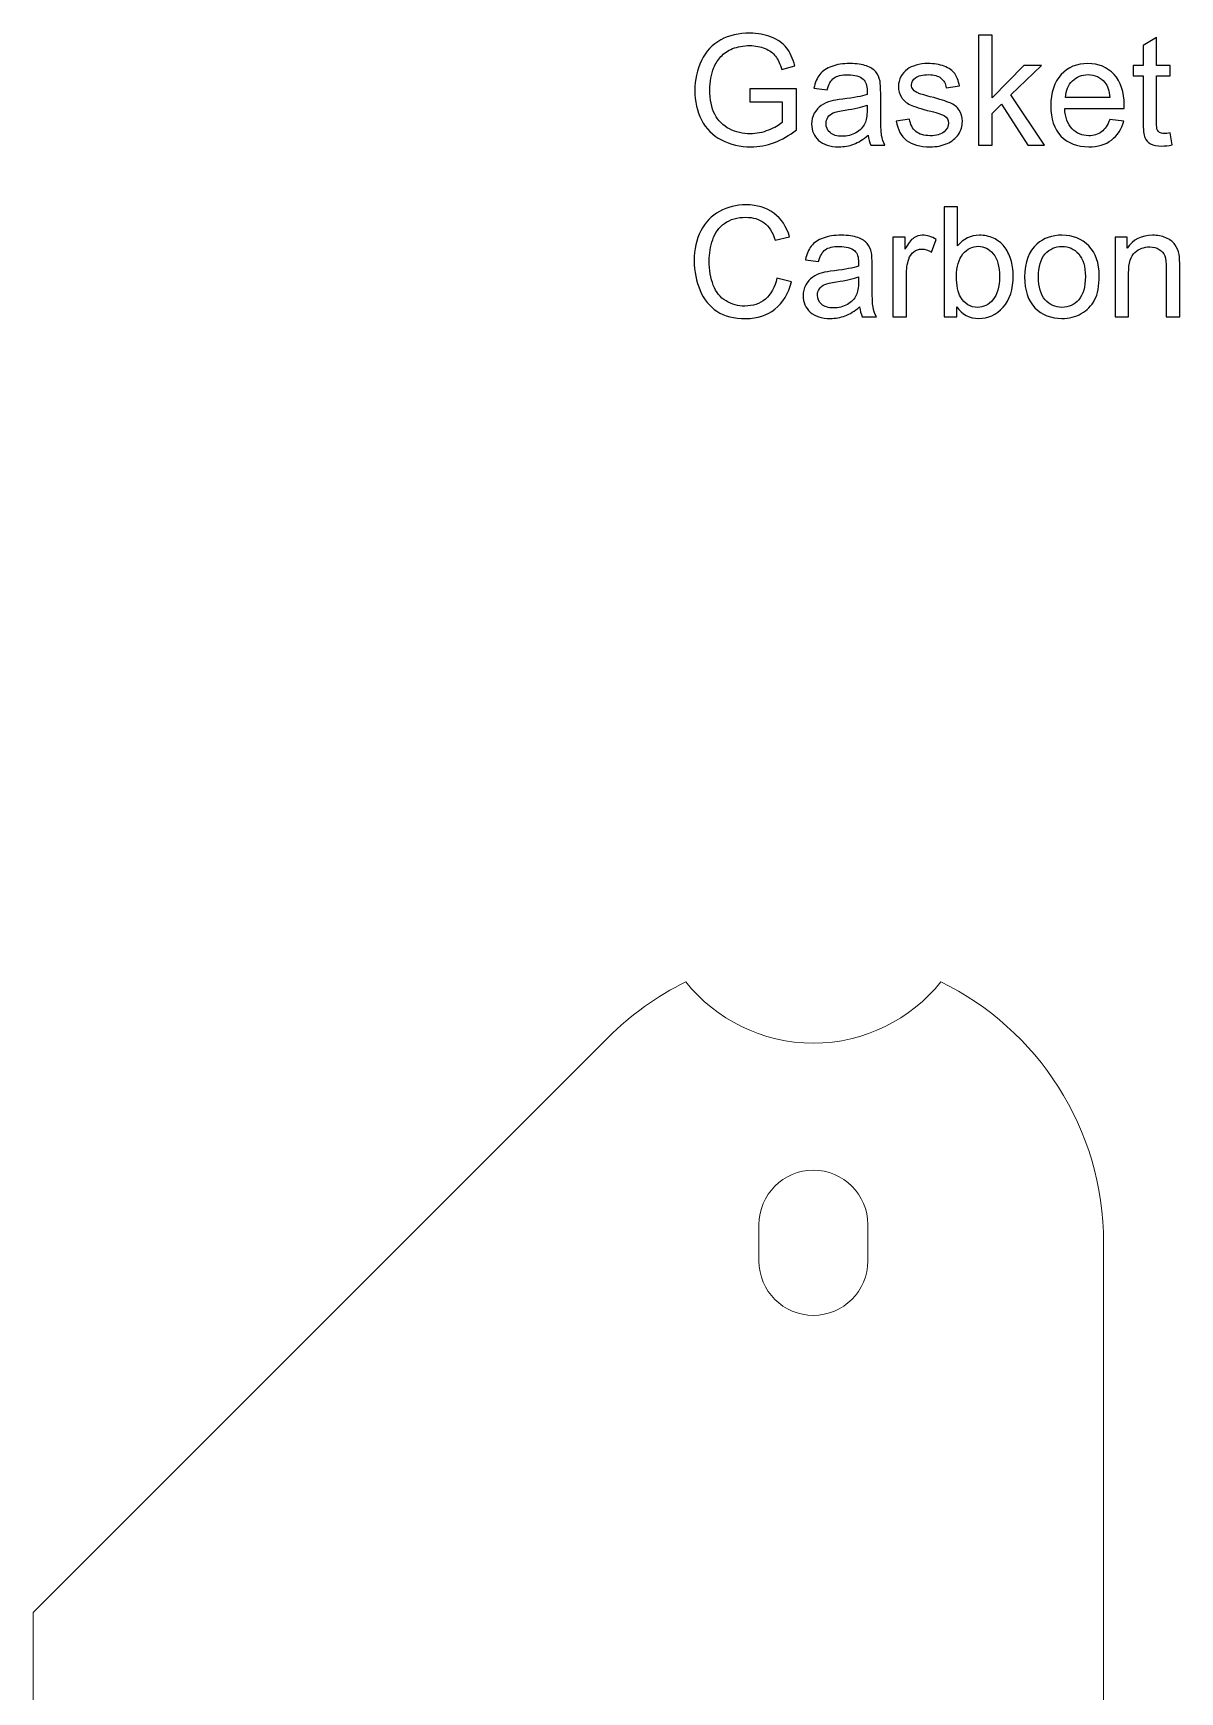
# Model space of a CAD drawing. Header units: millimetres. Extents: x -202 to 204, y -252 to 284.
# Drawn here: x -102.7 to -71.1, y 183.98 to 229.68 of the extents above; entities that cross this region are included whole.
import ezdxf

# ---------------------------------------------------------------- set-up
doc = ezdxf.new("R2010")
doc.units = ezdxf.units.MM
doc.header["$MEASUREMENT"] = 0
doc.layers.add('Layer 1', color=7, linetype='Continuous')

msp = doc.modelspace()

# ---------------------------------------------------------------- linework, layer by layer
at = {"layer": 'Layer 1', "color": 242}
for points, knots in [([(-82.9517, 227.788), (-82.9517, 227.788), (-82.9517, 228.1428), (-82.9517, 228.1428), (-82.9517, 228.1428), (-82.9517, 228.1428), (-81.6683, 228.145), (-81.6683, 228.145), (-81.6683, 228.145), (-81.6683, 228.145), (-81.6683, 227.021), (-81.6683, 227.021), (-81.6683, 227.021), (-81.8651, 226.8637), (-82.0683, 226.7459), (-82.2779, 226.6661), (-82.2779, 226.6661), (-82.4874, 226.5871), (-82.7026, 226.5476), (-82.9227, 226.5476), (-82.9227, 226.5476), (-83.2205, 226.5476), (-83.4914, 226.6111), (-83.7341, 226.7388), (-83.7341, 226.7388), (-83.9775, 226.8658), (-84.161, 227.0507), (-84.2852, 227.2912), (-84.2852, 227.2912), (-84.4093, 227.5325), (-84.4714, 227.8021), (-84.4714, 228.0998), (-84.4714, 228.0998), (-84.4714, 228.3947), (-84.4093, 228.6699), (-84.2859, 228.9253), (-84.2859, 228.9253), (-84.1631, 229.1814), (-83.9853, 229.3712), (-83.7539, 229.4954), (-83.7539, 229.4954), (-83.5225, 229.6189), (-83.2558, 229.6809), (-82.9538, 229.6809), (-82.9538, 229.6809), (-82.7351, 229.6809), (-82.5368, 229.6457), (-82.3597, 229.5744), (-82.3597, 229.5744), (-82.1826, 229.5038), (-82.0436, 229.4051), (-81.9434, 229.2781), (-81.9434, 229.2781), (-81.8426, 229.1511), (-81.7664, 228.986), (-81.7134, 228.7821), (-81.7134, 228.7821), (-81.7134, 228.7821), (-82.0754, 228.6826), (-82.0754, 228.6826), (-82.0754, 228.6826), (-82.1212, 228.8371), (-82.1777, 228.9585), (-82.2447, 229.0467), (-82.2447, 229.0467), (-82.3124, 229.1348), (-82.4091, 229.2054), (-82.5347, 229.2583), (-82.5347, 229.2583), (-82.6596, 229.3112), (-82.7993, 229.338), (-82.9517, 229.338), (-82.9517, 229.338), (-83.1351, 229.338), (-83.2939, 229.3098), (-83.4272, 229.2541), (-83.4272, 229.2541), (-83.5613, 229.1983), (-83.6685, 229.125), (-83.7511, 229.034), (-83.7511, 229.034), (-83.8329, 228.9429), (-83.8964, 228.8435), (-83.9423, 228.7341), (-83.9423, 228.7341), (-84.0192, 228.5471), (-84.058, 228.3439), (-84.058, 228.1245), (-84.058, 228.1245), (-84.058, 227.8543), (-84.0114, 227.6285), (-83.9183, 227.4465), (-83.9183, 227.4465), (-83.8251, 227.2644), (-83.6897, 227.1297), (-83.5119, 227.0415), (-83.5119, 227.0415), (-83.3341, 226.9533), (-83.1457, 226.9088), (-82.946, 226.9088), (-82.946, 226.9088), (-82.7718, 226.9088), (-82.6024, 226.9427), (-82.4373, 227.0097), (-82.4373, 227.0097), (-82.2715, 227.0761), (-82.1466, 227.1473), (-82.0613, 227.2235), (-82.0613, 227.2235), (-82.0613, 227.2235), (-82.0613, 227.788), (-82.0613, 227.788), (-82.0613, 227.788), (-82.0613, 227.788), (-82.9517, 227.788), (-82.9517, 227.788)], [0, 0, 0, 0, 0.0333333, 0.0333333, 0.0333333, 0.0333333, 0.0666667, 0.0666667, 0.0666667, 0.0666667, 0.1, 0.1, 0.1, 0.1, 0.1333333, 0.1333333, 0.1333333, 0.1333333, 0.1666667, 0.1666667, 0.1666667, 0.1666667, 0.2, 0.2, 0.2, 0.2, 0.2333333, 0.2333333, 0.2333333, 0.2333333, 0.2666667, 0.2666667, 0.2666667, 0.2666667, 0.3, 0.3, 0.3, 0.3, 0.3333333, 0.3333333, 0.3333333, 0.3333333, 0.3666667, 0.3666667, 0.3666667, 0.3666667, 0.4, 0.4, 0.4, 0.4, 0.4333333, 0.4333333, 0.4333333, 0.4333333, 0.4666667, 0.4666667, 0.4666667, 0.4666667, 0.5, 0.5, 0.5, 0.5, 0.5333333, 0.5333333, 0.5333333, 0.5333333, 0.5666667, 0.5666667, 0.5666667, 0.5666667, 0.6, 0.6, 0.6, 0.6, 0.6333333, 0.6333333, 0.6333333, 0.6333333, 0.6666667, 0.6666667, 0.6666667, 0.6666667, 0.7, 0.7, 0.7, 0.7, 0.7333333, 0.7333333, 0.7333333, 0.7333333, 0.7666667, 0.7666667, 0.7666667, 0.7666667, 0.8, 0.8, 0.8, 0.8, 0.8333333, 0.8333333, 0.8333333, 0.8333333, 0.8666667, 0.8666667, 0.8666667, 0.8666667, 0.9, 0.9, 0.9, 0.9, 0.9333333, 0.9333333, 0.9333333, 0.9333333, 1, 1, 1, 1]), ([(-76.6518, 226.5991), (-76.6518, 226.5991), (-76.6518, 229.6294), (-76.6518, 229.6294), (-76.6518, 229.6294), (-76.6518, 229.6294), (-76.2793, 229.6294), (-76.2793, 229.6294), (-76.2793, 229.6294), (-76.2793, 229.6294), (-76.2793, 227.9015), (-76.2793, 227.9015), (-76.2793, 227.9015), (-76.2793, 227.9015), (-75.3987, 228.7941), (-75.3987, 228.7941), (-75.3987, 228.7941), (-75.3987, 228.7941), (-74.9175, 228.7941), (-74.9175, 228.7941), (-74.9175, 228.7941), (-74.9175, 228.7941), (-75.7564, 227.9799), (-75.7564, 227.9799), (-75.7564, 227.9799), (-75.7564, 227.9799), (-74.8322, 226.5991), (-74.8322, 226.5991), (-74.8322, 226.5991), (-74.8322, 226.5991), (-75.2915, 226.5991), (-75.2915, 226.5991), (-75.2915, 226.5991), (-75.2915, 226.5991), (-76.0168, 227.7216), (-76.0168, 227.7216), (-76.0168, 227.7216), (-76.0168, 227.7216), (-76.2793, 227.469), (-76.2793, 227.469), (-76.2793, 227.469), (-76.2793, 227.469), (-76.2793, 226.5991), (-76.2793, 226.5991), (-76.2793, 226.5991), (-76.2793, 226.5991), (-76.6518, 226.5991), (-76.6518, 226.5991)], [0, 0, 0, 0, 0.0769231, 0.0769231, 0.0769231, 0.0769231, 0.1538462, 0.1538462, 0.1538462, 0.1538462, 0.2307692, 0.2307692, 0.2307692, 0.2307692, 0.3076923, 0.3076923, 0.3076923, 0.3076923, 0.3846154, 0.3846154, 0.3846154, 0.3846154, 0.4615385, 0.4615385, 0.4615385, 0.4615385, 0.5384615, 0.5384615, 0.5384615, 0.5384615, 0.6153846, 0.6153846, 0.6153846, 0.6153846, 0.6923077, 0.6923077, 0.6923077, 0.6923077, 0.7692308, 0.7692308, 0.7692308, 0.7692308, 0.8461538, 0.8461538, 0.8461538, 0.8461538, 1, 1, 1, 1]), ([(-71.37, 226.9321), (-71.37, 226.9321), (-71.3164, 226.6033), (-71.3164, 226.6033), (-71.3164, 226.6033), (-71.4208, 226.5815), (-71.5147, 226.5702), (-71.5972, 226.5702), (-71.5972, 226.5702), (-71.7327, 226.5702), (-71.8371, 226.5913), (-71.9119, 226.6344), (-71.9119, 226.6344), (-71.986, 226.6767), (-72.0382, 226.7332), (-72.0685, 226.803), (-72.0685, 226.803), (-72.0988, 226.8721), (-72.1144, 227.0189), (-72.1144, 227.2419), (-72.1144, 227.2419), (-72.1144, 227.2419), (-72.1144, 228.5048), (-72.1144, 228.5048), (-72.1144, 228.5048), (-72.1144, 228.5048), (-72.3874, 228.5048), (-72.3874, 228.5048), (-72.3874, 228.5048), (-72.3874, 228.5048), (-72.3874, 228.7941), (-72.3874, 228.7941), (-72.3874, 228.7941), (-72.3874, 228.7941), (-72.1144, 228.7941), (-72.1144, 228.7941), (-72.1144, 228.7941), (-72.1144, 228.7941), (-72.1144, 229.338), (-72.1144, 229.338), (-72.1144, 229.338), (-72.1144, 229.338), (-71.744, 229.561), (-71.744, 229.561), (-71.744, 229.561), (-71.744, 229.561), (-71.744, 228.7941), (-71.744, 228.7941), (-71.744, 228.7941), (-71.744, 228.7941), (-71.37, 228.7941), (-71.37, 228.7941), (-71.37, 228.7941), (-71.37, 228.7941), (-71.37, 228.5048), (-71.37, 228.5048), (-71.37, 228.5048), (-71.37, 228.5048), (-71.744, 228.5048), (-71.744, 228.5048), (-71.744, 228.5048), (-71.744, 228.5048), (-71.744, 227.2214), (-71.744, 227.2214), (-71.744, 227.2214), (-71.744, 227.1149), (-71.7376, 227.0471), (-71.7249, 227.0168), (-71.7249, 227.0168), (-71.7115, 226.9864), (-71.6903, 226.9625), (-71.6607, 226.9441), (-71.6607, 226.9441), (-71.6311, 226.9265), (-71.5887, 226.9173), (-71.5337, 226.9173), (-71.5337, 226.9173), (-71.4921, 226.9173), (-71.4377, 226.9222), (-71.37, 226.9321)], [0, 0, 0, 0, 0.047619, 0.047619, 0.047619, 0.047619, 0.0952381, 0.0952381, 0.0952381, 0.0952381, 0.1428571, 0.1428571, 0.1428571, 0.1428571, 0.1904762, 0.1904762, 0.1904762, 0.1904762, 0.2380952, 0.2380952, 0.2380952, 0.2380952, 0.2857143, 0.2857143, 0.2857143, 0.2857143, 0.3333333, 0.3333333, 0.3333333, 0.3333333, 0.3809524, 0.3809524, 0.3809524, 0.3809524, 0.4285714, 0.4285714, 0.4285714, 0.4285714, 0.4761905, 0.4761905, 0.4761905, 0.4761905, 0.5238095, 0.5238095, 0.5238095, 0.5238095, 0.5714286, 0.5714286, 0.5714286, 0.5714286, 0.6190476, 0.6190476, 0.6190476, 0.6190476, 0.6666667, 0.6666667, 0.6666667, 0.6666667, 0.7142857, 0.7142857, 0.7142857, 0.7142857, 0.7619048, 0.7619048, 0.7619048, 0.7619048, 0.8095238, 0.8095238, 0.8095238, 0.8095238, 0.8571429, 0.8571429, 0.8571429, 0.8571429, 0.9047619, 0.9047619, 0.9047619, 0.9047619, 1, 1, 1, 1]), ([(-79.692, 226.87), (-79.8303, 226.7529), (-79.963, 226.6704), (-80.09, 226.6217), (-80.09, 226.6217), (-80.2177, 226.5737), (-80.3545, 226.5497), (-80.5006, 226.5497), (-80.5006, 226.5497), (-80.7419, 226.5497), (-80.9267, 226.6083), (-81.0566, 226.7261), (-81.0566, 226.7261), (-81.1857, 226.8439), (-81.2506, 226.9949), (-81.2506, 227.1777), (-81.2506, 227.1777), (-81.2506, 227.2856), (-81.2266, 227.3837), (-81.1772, 227.4726), (-81.1772, 227.4726), (-81.1285, 227.5615), (-81.0643, 227.6327), (-80.9853, 227.6864), (-80.9853, 227.6864), (-80.9056, 227.74), (-80.8167, 227.7809), (-80.7172, 227.8084), (-80.7172, 227.8084), (-80.6445, 227.8275), (-80.5345, 227.8465), (-80.387, 227.8642), (-80.387, 227.8642), (-80.0864, 227.9001), (-79.8649, 227.9425), (-79.7231, 227.9926), (-79.7231, 227.9926), (-79.7217, 228.0434), (-79.721, 228.0758), (-79.721, 228.0892), (-79.721, 228.0892), (-79.721, 228.2409), (-79.7562, 228.3482), (-79.8268, 228.4095), (-79.8268, 228.4095), (-79.9213, 228.4942), (-80.0632, 228.5358), (-80.2501, 228.5358), (-80.2501, 228.5358), (-80.4251, 228.5358), (-80.5542, 228.5055), (-80.6382, 228.4441), (-80.6382, 228.4441), (-80.7214, 228.3827), (-80.7828, 228.2741), (-80.823, 228.1181), (-80.823, 228.1181), (-80.823, 228.1181), (-81.1864, 228.1682), (-81.1864, 228.1682), (-81.1864, 228.1682), (-81.1532, 228.3235), (-81.0989, 228.4498), (-81.0234, 228.545), (-81.0234, 228.545), (-80.9479, 228.641), (-80.8378, 228.715), (-80.6946, 228.7665), (-80.6946, 228.7665), (-80.5514, 228.8181), (-80.3856, 228.8442), (-80.1965, 228.8442), (-80.1965, 228.8442), (-80.0088, 228.8442), (-79.8571, 228.8216), (-79.74, 228.7778), (-79.74, 228.7778), (-79.6229, 228.7334), (-79.5368, 228.6784), (-79.4811, 228.6113), (-79.4811, 228.6113), (-79.426, 228.5443), (-79.3879, 228.4603), (-79.3654, 228.358), (-79.3654, 228.358), (-79.3534, 228.2945), (-79.347, 228.1802), (-79.347, 228.0151), (-79.347, 228.0151), (-79.347, 228.0151), (-79.347, 227.5191), (-79.347, 227.5191), (-79.347, 227.5191), (-79.347, 227.1727), (-79.3393, 226.954), (-79.323, 226.863), (-79.323, 226.863), (-79.3075, 226.7713), (-79.2758, 226.6831), (-79.2292, 226.5991), (-79.2292, 226.5991), (-79.2292, 226.5991), (-79.618, 226.5991), (-79.618, 226.5991), (-79.618, 226.5991), (-79.6561, 226.676), (-79.6815, 226.7663), (-79.692, 226.87)], [0, 0, 0, 0, 0.0357143, 0.0357143, 0.0357143, 0.0357143, 0.0714286, 0.0714286, 0.0714286, 0.0714286, 0.1071429, 0.1071429, 0.1071429, 0.1071429, 0.1428571, 0.1428571, 0.1428571, 0.1428571, 0.1785714, 0.1785714, 0.1785714, 0.1785714, 0.2142857, 0.2142857, 0.2142857, 0.2142857, 0.25, 0.25, 0.25, 0.25, 0.2857143, 0.2857143, 0.2857143, 0.2857143, 0.3214286, 0.3214286, 0.3214286, 0.3214286, 0.3571429, 0.3571429, 0.3571429, 0.3571429, 0.3928571, 0.3928571, 0.3928571, 0.3928571, 0.4285714, 0.4285714, 0.4285714, 0.4285714, 0.4642857, 0.4642857, 0.4642857, 0.4642857, 0.5, 0.5, 0.5, 0.5, 0.5357143, 0.5357143, 0.5357143, 0.5357143, 0.5714286, 0.5714286, 0.5714286, 0.5714286, 0.6071429, 0.6071429, 0.6071429, 0.6071429, 0.6428571, 0.6428571, 0.6428571, 0.6428571, 0.6785714, 0.6785714, 0.6785714, 0.6785714, 0.7142857, 0.7142857, 0.7142857, 0.7142857, 0.75, 0.75, 0.75, 0.75, 0.7857143, 0.7857143, 0.7857143, 0.7857143, 0.8214286, 0.8214286, 0.8214286, 0.8214286, 0.8571429, 0.8571429, 0.8571429, 0.8571429, 0.8928571, 0.8928571, 0.8928571, 0.8928571, 0.9285714, 0.9285714, 0.9285714, 0.9285714, 1, 1, 1, 1]), ([(-78.9188, 227.2546), (-78.9188, 227.2546), (-78.5512, 227.3124), (-78.5512, 227.3124), (-78.5512, 227.3124), (-78.5307, 227.165), (-78.4729, 227.0521), (-78.3783, 226.973), (-78.3783, 226.973), (-78.2845, 226.8947), (-78.1525, 226.8552), (-77.9825, 226.8552), (-77.9825, 226.8552), (-77.8118, 226.8552), (-77.6848, 226.8905), (-77.6022, 226.9596), (-77.6022, 226.9596), (-77.5197, 227.0295), (-77.478, 227.1113), (-77.478, 227.2045), (-77.478, 227.2045), (-77.478, 227.2891), (-77.5147, 227.3547), (-77.5881, 227.4034), (-77.5881, 227.4034), (-77.6389, 227.4366), (-77.7659, 227.4782), (-77.9684, 227.529), (-77.9684, 227.529), (-78.2407, 227.5982), (-78.4305, 227.6574), (-78.5357, 227.7082), (-78.5357, 227.7082), (-78.6408, 227.7583), (-78.7212, 227.8282), (-78.7755, 227.9171), (-78.7755, 227.9171), (-78.8299, 228.006), (-78.8574, 228.104), (-78.8574, 228.2113), (-78.8574, 228.2113), (-78.8574, 228.3094), (-78.8348, 228.3997), (-78.7897, 228.4829), (-78.7897, 228.4829), (-78.7452, 228.5669), (-78.6838, 228.636), (-78.6069, 228.6911), (-78.6069, 228.6911), (-78.5491, 228.7334), (-78.47, 228.7701), (-78.3706, 228.7997), (-78.3706, 228.7997), (-78.2704, 228.8293), (-78.1631, 228.8442), (-78.0488, 228.8442), (-78.0488, 228.8442), (-77.8767, 228.8442), (-77.7257, 228.8188), (-77.5952, 228.7694), (-77.5952, 228.7694), (-77.4646, 228.72), (-77.3687, 228.653), (-77.3066, 228.5683), (-77.3066, 228.5683), (-77.2445, 228.4829), (-77.2022, 228.37), (-77.1789, 228.2282), (-77.1789, 228.2282), (-77.1789, 228.2282), (-77.5422, 228.1781), (-77.5422, 228.1781), (-77.5422, 228.1781), (-77.5592, 228.291), (-77.6072, 228.3792), (-77.6862, 228.4427), (-77.6862, 228.4427), (-77.7652, 228.5062), (-77.8774, 228.538), (-78.022, 228.538), (-78.022, 228.538), (-78.1928, 228.538), (-78.3148, 228.5097), (-78.3875, 228.4533), (-78.3875, 228.4533), (-78.4609, 228.3968), (-78.4976, 228.3305), (-78.4976, 228.255), (-78.4976, 228.255), (-78.4976, 228.2063), (-78.482, 228.1633), (-78.4517, 228.1245), (-78.4517, 228.1245), (-78.4214, 228.0843), (-78.3741, 228.0518), (-78.3092, 228.025), (-78.3092, 228.025), (-78.2718, 228.0116), (-78.1624, 227.9799), (-77.9804, 227.9305), (-77.9804, 227.9305), (-77.7172, 227.8599), (-77.5338, 227.8028), (-77.4301, 227.7576), (-77.4301, 227.7576), (-77.3256, 227.7132), (-77.2438, 227.6475), (-77.1845, 227.5622), (-77.1845, 227.5622), (-77.1253, 227.4768), (-77.0956, 227.371), (-77.0956, 227.244), (-77.0956, 227.244), (-77.0956, 227.1198), (-77.1323, 227.0034), (-77.2043, 226.8933), (-77.2043, 226.8933), (-77.277, 226.784), (-77.3814, 226.6993), (-77.5176, 226.6393), (-77.5176, 226.6393), (-77.6537, 226.5793), (-77.8082, 226.5497), (-77.9804, 226.5497), (-77.9804, 226.5497), (-78.2661, 226.5497), (-78.4834, 226.609), (-78.633, 226.7275), (-78.633, 226.7275), (-78.7826, 226.846), (-78.8779, 227.0217), (-78.9188, 227.2546)], [0, 0, 0, 0, 0.0294118, 0.0294118, 0.0294118, 0.0294118, 0.0588235, 0.0588235, 0.0588235, 0.0588235, 0.0882353, 0.0882353, 0.0882353, 0.0882353, 0.1176471, 0.1176471, 0.1176471, 0.1176471, 0.1470588, 0.1470588, 0.1470588, 0.1470588, 0.1764706, 0.1764706, 0.1764706, 0.1764706, 0.2058824, 0.2058824, 0.2058824, 0.2058824, 0.2352941, 0.2352941, 0.2352941, 0.2352941, 0.2647059, 0.2647059, 0.2647059, 0.2647059, 0.2941176, 0.2941176, 0.2941176, 0.2941176, 0.3235294, 0.3235294, 0.3235294, 0.3235294, 0.3529412, 0.3529412, 0.3529412, 0.3529412, 0.3823529, 0.3823529, 0.3823529, 0.3823529, 0.4117647, 0.4117647, 0.4117647, 0.4117647, 0.4411765, 0.4411765, 0.4411765, 0.4411765, 0.4705882, 0.4705882, 0.4705882, 0.4705882, 0.5, 0.5, 0.5, 0.5, 0.5294118, 0.5294118, 0.5294118, 0.5294118, 0.5588235, 0.5588235, 0.5588235, 0.5588235, 0.5882353, 0.5882353, 0.5882353, 0.5882353, 0.6176471, 0.6176471, 0.6176471, 0.6176471, 0.6470588, 0.6470588, 0.6470588, 0.6470588, 0.6764706, 0.6764706, 0.6764706, 0.6764706, 0.7058824, 0.7058824, 0.7058824, 0.7058824, 0.7352941, 0.7352941, 0.7352941, 0.7352941, 0.7647059, 0.7647059, 0.7647059, 0.7647059, 0.7941176, 0.7941176, 0.7941176, 0.7941176, 0.8235294, 0.8235294, 0.8235294, 0.8235294, 0.8529412, 0.8529412, 0.8529412, 0.8529412, 0.8823529, 0.8823529, 0.8823529, 0.8823529, 0.9117647, 0.9117647, 0.9117647, 0.9117647, 0.9411765, 0.9411765, 0.9411765, 0.9411765, 1, 1, 1, 1]), ([(-73.0344, 227.3061), (-73.0344, 227.3061), (-72.6499, 227.2588), (-72.6499, 227.2588), (-72.6499, 227.2588), (-72.7105, 227.0337), (-72.8227, 226.8594), (-72.9864, 226.7353), (-72.9864, 226.7353), (-73.1508, 226.6118), (-73.3604, 226.5497), (-73.6151, 226.5497), (-73.6151, 226.5497), (-73.9361, 226.5497), (-74.1908, 226.6485), (-74.3785, 226.846), (-74.3785, 226.846), (-74.5668, 227.0436), (-74.6607, 227.3209), (-74.6607, 227.6779), (-74.6607, 227.6779), (-74.6607, 228.0476), (-74.5654, 228.334), (-74.3756, 228.538), (-74.3756, 228.538), (-74.1851, 228.7419), (-73.9389, 228.8442), (-73.6355, 228.8442), (-73.6355, 228.8442), (-73.342, 228.8442), (-73.1021, 228.744), (-72.9166, 228.5443), (-72.9166, 228.5443), (-72.7303, 228.3446), (-72.6372, 228.0631), (-72.6372, 227.7012), (-72.6372, 227.7012), (-72.6372, 227.6786), (-72.6379, 227.6454), (-72.6393, 227.6017), (-72.6393, 227.6017), (-72.6393, 227.6017), (-74.2762, 227.6017), (-74.2762, 227.6017), (-74.2762, 227.6017), (-74.2627, 227.3604), (-74.1943, 227.1755), (-74.0715, 227.0478), (-74.0715, 227.0478), (-73.9488, 226.9194), (-73.7964, 226.8552), (-73.6129, 226.8552), (-73.6129, 226.8552), (-73.4768, 226.8552), (-73.3604, 226.8912), (-73.2637, 226.9632), (-73.2637, 226.9632), (-73.167, 227.0344), (-73.0908, 227.1487), (-73.0344, 227.3061)], [0, 0, 0, 0, 0.0625, 0.0625, 0.0625, 0.0625, 0.125, 0.125, 0.125, 0.125, 0.1875, 0.1875, 0.1875, 0.1875, 0.25, 0.25, 0.25, 0.25, 0.3125, 0.3125, 0.3125, 0.3125, 0.375, 0.375, 0.375, 0.375, 0.4375, 0.4375, 0.4375, 0.4375, 0.5, 0.5, 0.5, 0.5, 0.5625, 0.5625, 0.5625, 0.5625, 0.625, 0.625, 0.625, 0.625, 0.6875, 0.6875, 0.6875, 0.6875, 0.75, 0.75, 0.75, 0.75, 0.8125, 0.8125, 0.8125, 0.8125, 0.875, 0.875, 0.875, 0.875, 1, 1, 1, 1]), ([(-74.2557, 227.9079), (-74.2557, 227.9079), (-73.0302, 227.9079), (-73.0302, 227.9079), (-73.0302, 227.9079), (-73.0464, 228.092), (-73.0937, 228.231), (-73.1706, 228.3228), (-73.1706, 228.3228), (-73.2891, 228.466), (-73.4429, 228.538), (-73.6313, 228.538), (-73.6313, 228.538), (-73.802, 228.538), (-73.946, 228.4808), (-74.0624, 228.3665), (-74.0624, 228.3665), (-74.1788, 228.2522), (-74.243, 228.0991), (-74.2557, 227.9079)], [0, 0, 0, 0, 0.1666667, 0.1666667, 0.1666667, 0.1666667, 0.3333333, 0.3333333, 0.3333333, 0.3333333, 0.5, 0.5, 0.5, 0.5, 0.6666667, 0.6666667, 0.6666667, 0.6666667, 1, 1, 1, 1]), ([(-79.7231, 227.7012), (-79.8585, 227.6454), (-80.061, 227.5989), (-80.3306, 227.5601), (-80.3306, 227.5601), (-80.4837, 227.5382), (-80.5923, 227.5135), (-80.6551, 227.486), (-80.6551, 227.486), (-80.7186, 227.4585), (-80.768, 227.4182), (-80.8019, 227.3646), (-80.8019, 227.3646), (-80.8364, 227.3117), (-80.8541, 227.2531), (-80.8541, 227.1882), (-80.8541, 227.1882), (-80.8541, 227.0888), (-80.816, 227.0062), (-80.7412, 226.9399), (-80.7412, 226.9399), (-80.6664, 226.8743), (-80.5563, 226.8411), (-80.4117, 226.8411), (-80.4117, 226.8411), (-80.2685, 226.8411), (-80.1408, 226.8721), (-80.0293, 226.9349), (-80.0293, 226.9349), (-79.9178, 226.9977), (-79.8353, 227.0838), (-79.7831, 227.1925), (-79.7831, 227.1925), (-79.7428, 227.2764), (-79.7231, 227.4006), (-79.7231, 227.5643), (-79.7231, 227.5643), (-79.7231, 227.5643), (-79.7231, 227.7012), (-79.7231, 227.7012)], [0, 0, 0, 0, 0.0909091, 0.0909091, 0.0909091, 0.0909091, 0.1818182, 0.1818182, 0.1818182, 0.1818182, 0.2727273, 0.2727273, 0.2727273, 0.2727273, 0.3636364, 0.3636364, 0.3636364, 0.3636364, 0.4545455, 0.4545455, 0.4545455, 0.4545455, 0.5454545, 0.5454545, 0.5454545, 0.5454545, 0.6363636, 0.6363636, 0.6363636, 0.6363636, 0.7272727, 0.7272727, 0.7272727, 0.7272727, 0.8181818, 0.8181818, 0.8181818, 0.8181818, 1, 1, 1, 1]), ([(-82.208, 222.9324), (-82.208, 222.9324), (-81.8066, 222.8308), (-81.8066, 222.8308), (-81.8066, 222.8308), (-81.8905, 222.502), (-82.0422, 222.2508), (-82.2602, 222.0772), (-82.2602, 222.0772), (-82.479, 221.9044), (-82.7457, 221.8183), (-83.0617, 221.8183), (-83.0617, 221.8183), (-83.3884, 221.8183), (-83.6537, 221.8846), (-83.8583, 222.0173), (-83.8583, 222.0173), (-84.0629, 222.1506), (-84.2188, 222.3432), (-84.3254, 222.5951), (-84.3254, 222.5951), (-84.4319, 222.8477), (-84.4855, 223.1186), (-84.4855, 223.4079), (-84.4855, 223.4079), (-84.4855, 223.7233), (-84.4256, 223.9984), (-84.3049, 224.2334), (-84.3049, 224.2334), (-84.1843, 224.4683), (-84.0128, 224.6468), (-83.7899, 224.7689), (-83.7899, 224.7689), (-83.5676, 224.891), (-83.3228, 224.9516), (-83.0554, 224.9516), (-83.0554, 224.9516), (-82.752, 224.9516), (-82.4973, 224.8747), (-82.2906, 224.7202), (-82.2906, 224.7202), (-82.0838, 224.5657), (-81.9399, 224.3491), (-81.8588, 224.069), (-81.8588, 224.069), (-81.8588, 224.069), (-82.2532, 223.9759), (-82.2532, 223.9759), (-82.2532, 223.9759), (-82.3237, 224.1967), (-82.4253, 224.3569), (-82.5594, 224.4578), (-82.5594, 224.4578), (-82.6927, 224.5587), (-82.8607, 224.6087), (-83.0639, 224.6087), (-83.0639, 224.6087), (-83.2967, 224.6087), (-83.4907, 224.553), (-83.6473, 224.4415), (-83.6473, 224.4415), (-83.804, 224.3293), (-83.914, 224.1798), (-83.9768, 223.9914), (-83.9768, 223.9914), (-84.0403, 223.8037), (-84.0721, 223.6097), (-84.0721, 223.41), (-84.0721, 223.41), (-84.0721, 223.1518), (-84.0347, 222.9274), (-83.9599, 222.7348), (-83.9599, 222.7348), (-83.8844, 222.5429), (-83.768, 222.399), (-83.6092, 222.3037), (-83.6092, 222.3037), (-83.4505, 222.2085), (-83.279, 222.1612), (-83.0942, 222.1612), (-83.0942, 222.1612), (-82.8698, 222.1612), (-82.68, 222.2261), (-82.5241, 222.3552), (-82.5241, 222.3552), (-82.3682, 222.485), (-82.2631, 222.6777), (-82.208, 222.9324)], [0, 0, 0, 0, 0.0434783, 0.0434783, 0.0434783, 0.0434783, 0.0869565, 0.0869565, 0.0869565, 0.0869565, 0.1304348, 0.1304348, 0.1304348, 0.1304348, 0.173913, 0.173913, 0.173913, 0.173913, 0.2173913, 0.2173913, 0.2173913, 0.2173913, 0.2608696, 0.2608696, 0.2608696, 0.2608696, 0.3043478, 0.3043478, 0.3043478, 0.3043478, 0.3478261, 0.3478261, 0.3478261, 0.3478261, 0.3913043, 0.3913043, 0.3913043, 0.3913043, 0.4347826, 0.4347826, 0.4347826, 0.4347826, 0.4782609, 0.4782609, 0.4782609, 0.4782609, 0.5217391, 0.5217391, 0.5217391, 0.5217391, 0.5652174, 0.5652174, 0.5652174, 0.5652174, 0.6086957, 0.6086957, 0.6086957, 0.6086957, 0.6521739, 0.6521739, 0.6521739, 0.6521739, 0.6956522, 0.6956522, 0.6956522, 0.6956522, 0.7391304, 0.7391304, 0.7391304, 0.7391304, 0.7826087, 0.7826087, 0.7826087, 0.7826087, 0.826087, 0.826087, 0.826087, 0.826087, 0.8695652, 0.8695652, 0.8695652, 0.8695652, 0.9130435, 0.9130435, 0.9130435, 0.9130435, 1, 1, 1, 1]), ([(-77.253, 221.8698), (-77.253, 221.8698), (-77.598, 221.8698), (-77.598, 221.8698), (-77.598, 221.8698), (-77.598, 221.8698), (-77.598, 224.9001), (-77.598, 224.9001), (-77.598, 224.9001), (-77.598, 224.9001), (-77.2262, 224.9001), (-77.2262, 224.9001), (-77.2262, 224.9001), (-77.2262, 224.9001), (-77.2262, 223.8192), (-77.2262, 223.8192), (-77.2262, 223.8192), (-77.0689, 224.0161), (-76.8685, 224.1149), (-76.6251, 224.1149), (-76.6251, 224.1149), (-76.4896, 224.1149), (-76.3619, 224.0873), (-76.2412, 224.033), (-76.2412, 224.033), (-76.1206, 223.9787), (-76.0218, 223.9018), (-75.9435, 223.8037), (-75.9435, 223.8037), (-75.8659, 223.7049), (-75.8045, 223.5864), (-75.7608, 223.4467), (-75.7608, 223.4467), (-75.7163, 223.3077), (-75.6944, 223.1588), (-75.6944, 223.0008), (-75.6944, 223.0008), (-75.6944, 222.624), (-75.7876, 222.3333), (-75.9738, 222.128), (-75.9738, 222.128), (-76.1594, 221.9227), (-76.3831, 221.8204), (-76.6434, 221.8204), (-76.6434, 221.8204), (-76.9023, 221.8204), (-77.1055, 221.9284), (-77.253, 222.145), (-77.253, 222.145), (-77.253, 222.145), (-77.253, 221.8698), (-77.253, 221.8698)], [0, 0, 0, 0, 0.0714286, 0.0714286, 0.0714286, 0.0714286, 0.1428571, 0.1428571, 0.1428571, 0.1428571, 0.2142857, 0.2142857, 0.2142857, 0.2142857, 0.2857143, 0.2857143, 0.2857143, 0.2857143, 0.3571429, 0.3571429, 0.3571429, 0.3571429, 0.4285714, 0.4285714, 0.4285714, 0.4285714, 0.5, 0.5, 0.5, 0.5, 0.5714286, 0.5714286, 0.5714286, 0.5714286, 0.6428571, 0.6428571, 0.6428571, 0.6428571, 0.7142857, 0.7142857, 0.7142857, 0.7142857, 0.7857143, 0.7857143, 0.7857143, 0.7857143, 0.8571429, 0.8571429, 0.8571429, 0.8571429, 1, 1, 1, 1]), ([(-79.9277, 222.1407), (-80.066, 222.0236), (-80.1987, 221.9411), (-80.3257, 221.8924), (-80.3257, 221.8924), (-80.4534, 221.8444), (-80.5902, 221.8204), (-80.7363, 221.8204), (-80.7363, 221.8204), (-80.9776, 221.8204), (-81.1624, 221.879), (-81.2923, 221.9968), (-81.2923, 221.9968), (-81.4214, 222.1146), (-81.4863, 222.2656), (-81.4863, 222.4484), (-81.4863, 222.4484), (-81.4863, 222.5563), (-81.4623, 222.6544), (-81.4129, 222.7433), (-81.4129, 222.7433), (-81.3642, 222.8322), (-81.3, 222.9034), (-81.221, 222.9571), (-81.221, 222.9571), (-81.1413, 223.0107), (-81.0524, 223.0516), (-80.9529, 223.0791), (-80.9529, 223.0791), (-80.8802, 223.0982), (-80.7702, 223.1172), (-80.6227, 223.1349), (-80.6227, 223.1349), (-80.3221, 223.1708), (-80.1006, 223.2132), (-79.9588, 223.2633), (-79.9588, 223.2633), (-79.9574, 223.3141), (-79.9567, 223.3465), (-79.9567, 223.3599), (-79.9567, 223.3599), (-79.9567, 223.5116), (-79.9919, 223.6189), (-80.0625, 223.6802), (-80.0625, 223.6802), (-80.157, 223.7649), (-80.2989, 223.8065), (-80.4858, 223.8065), (-80.4858, 223.8065), (-80.6608, 223.8065), (-80.7899, 223.7762), (-80.8739, 223.7148), (-80.8739, 223.7148), (-80.9571, 223.6534), (-81.0185, 223.5448), (-81.0587, 223.3888), (-81.0587, 223.3888), (-81.0587, 223.3888), (-81.4221, 223.4389), (-81.4221, 223.4389), (-81.4221, 223.4389), (-81.3889, 223.5942), (-81.3346, 223.7205), (-81.2591, 223.8157), (-81.2591, 223.8157), (-81.1836, 223.9117), (-81.0735, 223.9857), (-80.9303, 224.0372), (-80.9303, 224.0372), (-80.7871, 224.0888), (-80.6213, 224.1149), (-80.4322, 224.1149), (-80.4322, 224.1149), (-80.2445, 224.1149), (-80.0928, 224.0923), (-79.9757, 224.0485), (-79.9757, 224.0485), (-79.8586, 224.0041), (-79.7725, 223.9491), (-79.7168, 223.882), (-79.7168, 223.882), (-79.6617, 223.815), (-79.6236, 223.731), (-79.6011, 223.6287), (-79.6011, 223.6287), (-79.5891, 223.5652), (-79.5827, 223.4509), (-79.5827, 223.2858), (-79.5827, 223.2858), (-79.5827, 223.2858), (-79.5827, 222.7898), (-79.5827, 222.7898), (-79.5827, 222.7898), (-79.5827, 222.4434), (-79.575, 222.2247), (-79.5587, 222.1337), (-79.5587, 222.1337), (-79.5432, 222.042), (-79.5115, 221.9538), (-79.4649, 221.8698), (-79.4649, 221.8698), (-79.4649, 221.8698), (-79.8537, 221.8698), (-79.8537, 221.8698), (-79.8537, 221.8698), (-79.8918, 221.9467), (-79.9172, 222.037), (-79.9277, 222.1407)], [0, 0, 0, 0, 0.0357143, 0.0357143, 0.0357143, 0.0357143, 0.0714286, 0.0714286, 0.0714286, 0.0714286, 0.1071429, 0.1071429, 0.1071429, 0.1071429, 0.1428571, 0.1428571, 0.1428571, 0.1428571, 0.1785714, 0.1785714, 0.1785714, 0.1785714, 0.2142857, 0.2142857, 0.2142857, 0.2142857, 0.25, 0.25, 0.25, 0.25, 0.2857143, 0.2857143, 0.2857143, 0.2857143, 0.3214286, 0.3214286, 0.3214286, 0.3214286, 0.3571429, 0.3571429, 0.3571429, 0.3571429, 0.3928571, 0.3928571, 0.3928571, 0.3928571, 0.4285714, 0.4285714, 0.4285714, 0.4285714, 0.4642857, 0.4642857, 0.4642857, 0.4642857, 0.5, 0.5, 0.5, 0.5, 0.5357143, 0.5357143, 0.5357143, 0.5357143, 0.5714286, 0.5714286, 0.5714286, 0.5714286, 0.6071429, 0.6071429, 0.6071429, 0.6071429, 0.6428571, 0.6428571, 0.6428571, 0.6428571, 0.6785714, 0.6785714, 0.6785714, 0.6785714, 0.7142857, 0.7142857, 0.7142857, 0.7142857, 0.75, 0.75, 0.75, 0.75, 0.7857143, 0.7857143, 0.7857143, 0.7857143, 0.8214286, 0.8214286, 0.8214286, 0.8214286, 0.8571429, 0.8571429, 0.8571429, 0.8571429, 0.8928571, 0.8928571, 0.8928571, 0.8928571, 0.9285714, 0.9285714, 0.9285714, 0.9285714, 1, 1, 1, 1]), ([(-79.0098, 221.8698), (-79.0098, 221.8698), (-79.0098, 224.0648), (-79.0098, 224.0648), (-79.0098, 224.0648), (-79.0098, 224.0648), (-78.6754, 224.0648), (-78.6754, 224.0648), (-78.6754, 224.0648), (-78.6754, 224.0648), (-78.6754, 223.7325), (-78.6754, 223.7325), (-78.6754, 223.7325), (-78.59, 223.8877), (-78.511, 223.9907), (-78.4383, 224.0401), (-78.4383, 224.0401), (-78.3664, 224.0895), (-78.2866, 224.1149), (-78.1999, 224.1149), (-78.1999, 224.1149), (-78.0743, 224.1149), (-77.9473, 224.0746), (-77.8175, 223.9949), (-77.8175, 223.9949), (-77.8175, 223.9949), (-77.9459, 223.6492), (-77.9459, 223.6492), (-77.9459, 223.6492), (-78.0362, 223.7035), (-78.1272, 223.7303), (-78.2182, 223.7303), (-78.2182, 223.7303), (-78.3001, 223.7303), (-78.3727, 223.7056), (-78.4376, 223.657), (-78.4376, 223.657), (-78.5025, 223.6076), (-78.5484, 223.5398), (-78.5759, 223.4531), (-78.5759, 223.4531), (-78.6175, 223.3211), (-78.638, 223.1765), (-78.638, 223.0191), (-78.638, 223.0191), (-78.638, 223.0191), (-78.638, 221.8698), (-78.638, 221.8698), (-78.638, 221.8698), (-78.638, 221.8698), (-79.0098, 221.8698), (-79.0098, 221.8698)], [0, 0, 0, 0, 0.0714286, 0.0714286, 0.0714286, 0.0714286, 0.1428571, 0.1428571, 0.1428571, 0.1428571, 0.2142857, 0.2142857, 0.2142857, 0.2142857, 0.2857143, 0.2857143, 0.2857143, 0.2857143, 0.3571429, 0.3571429, 0.3571429, 0.3571429, 0.4285714, 0.4285714, 0.4285714, 0.4285714, 0.5, 0.5, 0.5, 0.5, 0.5714286, 0.5714286, 0.5714286, 0.5714286, 0.6428571, 0.6428571, 0.6428571, 0.6428571, 0.7142857, 0.7142857, 0.7142857, 0.7142857, 0.7857143, 0.7857143, 0.7857143, 0.7857143, 0.8571429, 0.8571429, 0.8571429, 0.8571429, 1, 1, 1, 1]), ([(-75.3805, 222.9676), (-75.3805, 223.374), (-75.2676, 223.6753), (-75.0411, 223.8707), (-75.0411, 223.8707), (-74.8527, 224.033), (-74.6227, 224.1149), (-74.3511, 224.1149), (-74.3511, 224.1149), (-74.0491, 224.1149), (-73.8022, 224.0161), (-73.611, 223.8178), (-73.611, 223.8178), (-73.4191, 223.6203), (-73.3238, 223.3472), (-73.3238, 222.9987), (-73.3238, 222.9987), (-73.3238, 222.7158), (-73.3662, 222.4935), (-73.4508, 222.3319), (-73.4508, 222.3319), (-73.5355, 222.1697), (-73.659, 222.0441), (-73.8205, 221.9545), (-73.8205, 221.9545), (-73.9828, 221.8649), (-74.1592, 221.8204), (-74.3511, 221.8204), (-74.3511, 221.8204), (-74.658, 221.8204), (-74.9064, 221.9185), (-75.0962, 222.116), (-75.0962, 222.116), (-75.286, 222.3129), (-75.3805, 222.5965), (-75.3805, 222.9676)], [0, 0, 0, 0, 0.1, 0.1, 0.1, 0.1, 0.2, 0.2, 0.2, 0.2, 0.3, 0.3, 0.3, 0.3, 0.4, 0.4, 0.4, 0.4, 0.5, 0.5, 0.5, 0.5, 0.6, 0.6, 0.6, 0.6, 0.7, 0.7, 0.7, 0.7, 0.8, 0.8, 0.8, 0.8, 1, 1, 1, 1]), ([(-72.8871, 221.8698), (-72.8871, 221.8698), (-72.8871, 224.0648), (-72.8871, 224.0648), (-72.8871, 224.0648), (-72.8871, 224.0648), (-72.5527, 224.0648), (-72.5527, 224.0648), (-72.5527, 224.0648), (-72.5527, 224.0648), (-72.5527, 223.7529), (-72.5527, 223.7529), (-72.5527, 223.7529), (-72.3911, 223.9942), (-72.1583, 224.1149), (-71.8542, 224.1149), (-71.8542, 224.1149), (-71.7215, 224.1149), (-71.6002, 224.0909), (-71.4894, 224.0436), (-71.4894, 224.0436), (-71.3779, 223.9956), (-71.2954, 223.9335), (-71.2403, 223.8559), (-71.2403, 223.8559), (-71.1846, 223.779), (-71.1465, 223.6873), (-71.1239, 223.5815), (-71.1239, 223.5815), (-71.1105, 223.5123), (-71.1035, 223.3917), (-71.1035, 223.2195), (-71.1035, 223.2195), (-71.1035, 223.2195), (-71.1035, 221.8698), (-71.1035, 221.8698), (-71.1035, 221.8698), (-71.1035, 221.8698), (-71.476, 221.8698), (-71.476, 221.8698), (-71.476, 221.8698), (-71.476, 221.8698), (-71.476, 223.2054), (-71.476, 223.2054), (-71.476, 223.2054), (-71.476, 223.3564), (-71.4901, 223.47), (-71.519, 223.5455), (-71.519, 223.5455), (-71.548, 223.6203), (-71.5995, 223.6802), (-71.6729, 223.7247), (-71.6729, 223.7247), (-71.7469, 223.7698), (-71.833, 223.7924), (-71.9325, 223.7924), (-71.9325, 223.7924), (-72.0912, 223.7924), (-72.2274, 223.7416), (-72.3431, 223.6414), (-72.3431, 223.6414), (-72.4581, 223.5405), (-72.5153, 223.35), (-72.5153, 223.0685), (-72.5153, 223.0685), (-72.5153, 223.0685), (-72.5153, 221.8698), (-72.5153, 221.8698), (-72.5153, 221.8698), (-72.5153, 221.8698), (-72.8871, 221.8698), (-72.8871, 221.8698)], [0, 0, 0, 0, 0.0526316, 0.0526316, 0.0526316, 0.0526316, 0.1052632, 0.1052632, 0.1052632, 0.1052632, 0.1578947, 0.1578947, 0.1578947, 0.1578947, 0.2105263, 0.2105263, 0.2105263, 0.2105263, 0.2631579, 0.2631579, 0.2631579, 0.2631579, 0.3157895, 0.3157895, 0.3157895, 0.3157895, 0.3684211, 0.3684211, 0.3684211, 0.3684211, 0.4210526, 0.4210526, 0.4210526, 0.4210526, 0.4736842, 0.4736842, 0.4736842, 0.4736842, 0.5263158, 0.5263158, 0.5263158, 0.5263158, 0.5789474, 0.5789474, 0.5789474, 0.5789474, 0.6315789, 0.6315789, 0.6315789, 0.6315789, 0.6842105, 0.6842105, 0.6842105, 0.6842105, 0.7368421, 0.7368421, 0.7368421, 0.7368421, 0.7894737, 0.7894737, 0.7894737, 0.7894737, 0.8421053, 0.8421053, 0.8421053, 0.8421053, 0.8947368, 0.8947368, 0.8947368, 0.8947368, 1, 1, 1, 1]), ([(-77.2572, 222.9839), (-77.2572, 222.7207), (-77.2213, 222.5309), (-77.15, 222.4138), (-77.15, 222.4138), (-77.0329, 222.2219), (-76.8741, 222.1259), (-76.6745, 222.1259), (-76.6745, 222.1259), (-76.5115, 222.1259), (-76.3711, 222.1965), (-76.2525, 222.3383), (-76.2525, 222.3383), (-76.134, 222.4794), (-76.0747, 222.6896), (-76.0747, 222.9698), (-76.0747, 222.9698), (-76.0747, 223.2562), (-76.1319, 223.4679), (-76.2455, 223.604), (-76.2455, 223.604), (-76.3591, 223.7402), (-76.4967, 223.8087), (-76.6575, 223.8087), (-76.6575, 223.8087), (-76.8205, 223.8087), (-76.9609, 223.7381), (-77.0794, 223.597), (-77.0794, 223.597), (-77.198, 223.4559), (-77.2572, 223.2513), (-77.2572, 222.9839)], [0, 0, 0, 0, 0.1111111, 0.1111111, 0.1111111, 0.1111111, 0.2222222, 0.2222222, 0.2222222, 0.2222222, 0.3333333, 0.3333333, 0.3333333, 0.3333333, 0.4444444, 0.4444444, 0.4444444, 0.4444444, 0.5555556, 0.5555556, 0.5555556, 0.5555556, 0.6666667, 0.6666667, 0.6666667, 0.6666667, 0.7777778, 0.7777778, 0.7777778, 0.7777778, 1, 1, 1, 1]), ([(-74.9981, 222.9676), (-74.9981, 222.6861), (-74.9367, 222.4759), (-74.8139, 222.3362), (-74.8139, 222.3362), (-74.6912, 222.1958), (-74.5367, 222.1259), (-74.3511, 222.1259), (-74.3511, 222.1259), (-74.1662, 222.1259), (-74.0124, 222.1965), (-73.8897, 222.3369), (-73.8897, 222.3369), (-73.7676, 222.4773), (-73.7062, 222.6918), (-73.7062, 222.9796), (-73.7062, 222.9796), (-73.7062, 223.2513), (-73.7676, 223.4573), (-73.8911, 223.597), (-73.8911, 223.597), (-74.0146, 223.7367), (-74.1677, 223.8065), (-74.3511, 223.8065), (-74.3511, 223.8065), (-74.5367, 223.8065), (-74.6912, 223.7367), (-74.8139, 223.5977), (-74.8139, 223.5977), (-74.9367, 223.4587), (-74.9981, 223.2484), (-74.9981, 222.9676)], [0, 0, 0, 0, 0.1111111, 0.1111111, 0.1111111, 0.1111111, 0.2222222, 0.2222222, 0.2222222, 0.2222222, 0.3333333, 0.3333333, 0.3333333, 0.3333333, 0.4444444, 0.4444444, 0.4444444, 0.4444444, 0.5555556, 0.5555556, 0.5555556, 0.5555556, 0.6666667, 0.6666667, 0.6666667, 0.6666667, 0.7777778, 0.7777778, 0.7777778, 0.7777778, 1, 1, 1, 1]), ([(-79.9588, 222.9719), (-80.0942, 222.9161), (-80.2967, 222.8696), (-80.5663, 222.8308), (-80.5663, 222.8308), (-80.7194, 222.8089), (-80.828, 222.7842), (-80.8908, 222.7567), (-80.8908, 222.7567), (-80.9543, 222.7292), (-81.0037, 222.6889), (-81.0376, 222.6353), (-81.0376, 222.6353), (-81.0721, 222.5824), (-81.0898, 222.5238), (-81.0898, 222.4589), (-81.0898, 222.4589), (-81.0898, 222.3595), (-81.0517, 222.2769), (-80.9769, 222.2106), (-80.9769, 222.2106), (-80.9021, 222.145), (-80.792, 222.1118), (-80.6474, 222.1118), (-80.6474, 222.1118), (-80.5042, 222.1118), (-80.3765, 222.1428), (-80.265, 222.2056), (-80.265, 222.2056), (-80.1535, 222.2684), (-80.071, 222.3545), (-80.0188, 222.4632), (-80.0188, 222.4632), (-79.9785, 222.5471), (-79.9588, 222.6713), (-79.9588, 222.835), (-79.9588, 222.835), (-79.9588, 222.835), (-79.9588, 222.9719), (-79.9588, 222.9719)], [0, 0, 0, 0, 0.0909091, 0.0909091, 0.0909091, 0.0909091, 0.1818182, 0.1818182, 0.1818182, 0.1818182, 0.2727273, 0.2727273, 0.2727273, 0.2727273, 0.3636364, 0.3636364, 0.3636364, 0.3636364, 0.4545455, 0.4545455, 0.4545455, 0.4545455, 0.5454545, 0.5454545, 0.5454545, 0.5454545, 0.6363636, 0.6363636, 0.6363636, 0.6363636, 0.7272727, 0.7272727, 0.7272727, 0.7272727, 0.8181818, 0.8181818, 0.8181818, 0.8181818, 1, 1, 1, 1])]:
    msp.add_open_spline(points, degree=3, knots=knots, dxfattribs=at)
at = {"layer": 'Layer 1', "color": 254, "lineweight": 20}
for points in [[(-86.8588, 202.0106), (-86.8588, 202.0106), (-102.7026, 186.1677), (-102.7026, 186.1677), (-102.7026, 186.1677), (-102.7026, 186.1677), (-102.7026, 66.5904), (-102.7026, 66.5904), (-102.7026, 66.5904), (-102.7026, 65.4904), (-101.8025, 64.5904), (-100.7026, 64.5904), (-100.7026, 64.5904), (-100.7026, 64.5904), (-81.2026, 64.5904), (-81.2026, 64.5904), (-81.2026, 64.5904), (-76.7843, 64.5904), (-73.2026, 68.1721), (-73.2026, 72.5904), (-73.2026, 72.5904), (-73.2026, 113.8449), (-73.2026, 155.0995), (-73.2026, 196.354), (-73.2026, 196.354), (-73.2026, 199.5116), (-75.0323, 202.2416), (-77.6891, 203.5426), (-77.6891, 203.5426), (-78.5138, 202.5133), (-79.7811, 201.854), (-81.2026, 201.854), (-81.2026, 201.854), (-82.6241, 201.854), (-83.8914, 202.5133), (-84.7161, 203.5426), (-84.7161, 203.5426), (-85.5141, 203.1518), (-86.2372, 202.6321), (-86.8588, 202.0106)], [(-81.2026, 198.354), (-80.3746, 198.354), (-79.7026, 197.682), (-79.7026, 196.854), (-79.7026, 196.854), (-79.7026, 196.854), (-79.7026, 196.846), (-79.7026, 196.846), (-79.7026, 196.846), (-79.7026, 196.846), (-79.7026, 195.862), (-79.7026, 195.862), (-79.7026, 195.862), (-79.7026, 195.862), (-79.7026, 195.854), (-79.7026, 195.854), (-79.7026, 195.854), (-79.7026, 195.026), (-80.3746, 194.354), (-81.2026, 194.354), (-81.2026, 194.354), (-82.0306, 194.354), (-82.7026, 195.026), (-82.7026, 195.854), (-82.7026, 195.854), (-82.7026, 195.854), (-82.7026, 195.862), (-82.7026, 195.862), (-82.7026, 195.862), (-82.7026, 195.862), (-82.7026, 196.846), (-82.7026, 196.846), (-82.7026, 196.846), (-82.7026, 196.846), (-82.7026, 196.854), (-82.7026, 196.854), (-82.7026, 196.854), (-82.7026, 197.682), (-82.0306, 198.354), (-81.2026, 198.354)]]:
    msp.add_open_spline(points, degree=3, knots=[0, 0, 0, 0, 0.0909091, 0.0909091, 0.0909091, 0.0909091, 0.1818182, 0.1818182, 0.1818182, 0.1818182, 0.2727273, 0.2727273, 0.2727273, 0.2727273, 0.3636364, 0.3636364, 0.3636364, 0.3636364, 0.4545455, 0.4545455, 0.4545455, 0.4545455, 0.5454545, 0.5454545, 0.5454545, 0.5454545, 0.6363636, 0.6363636, 0.6363636, 0.6363636, 0.7272727, 0.7272727, 0.7272727, 0.7272727, 0.8181818, 0.8181818, 0.8181818, 0.8181818, 1, 1, 1, 1], dxfattribs=at)

doc.saveas('drawing.dxf')
